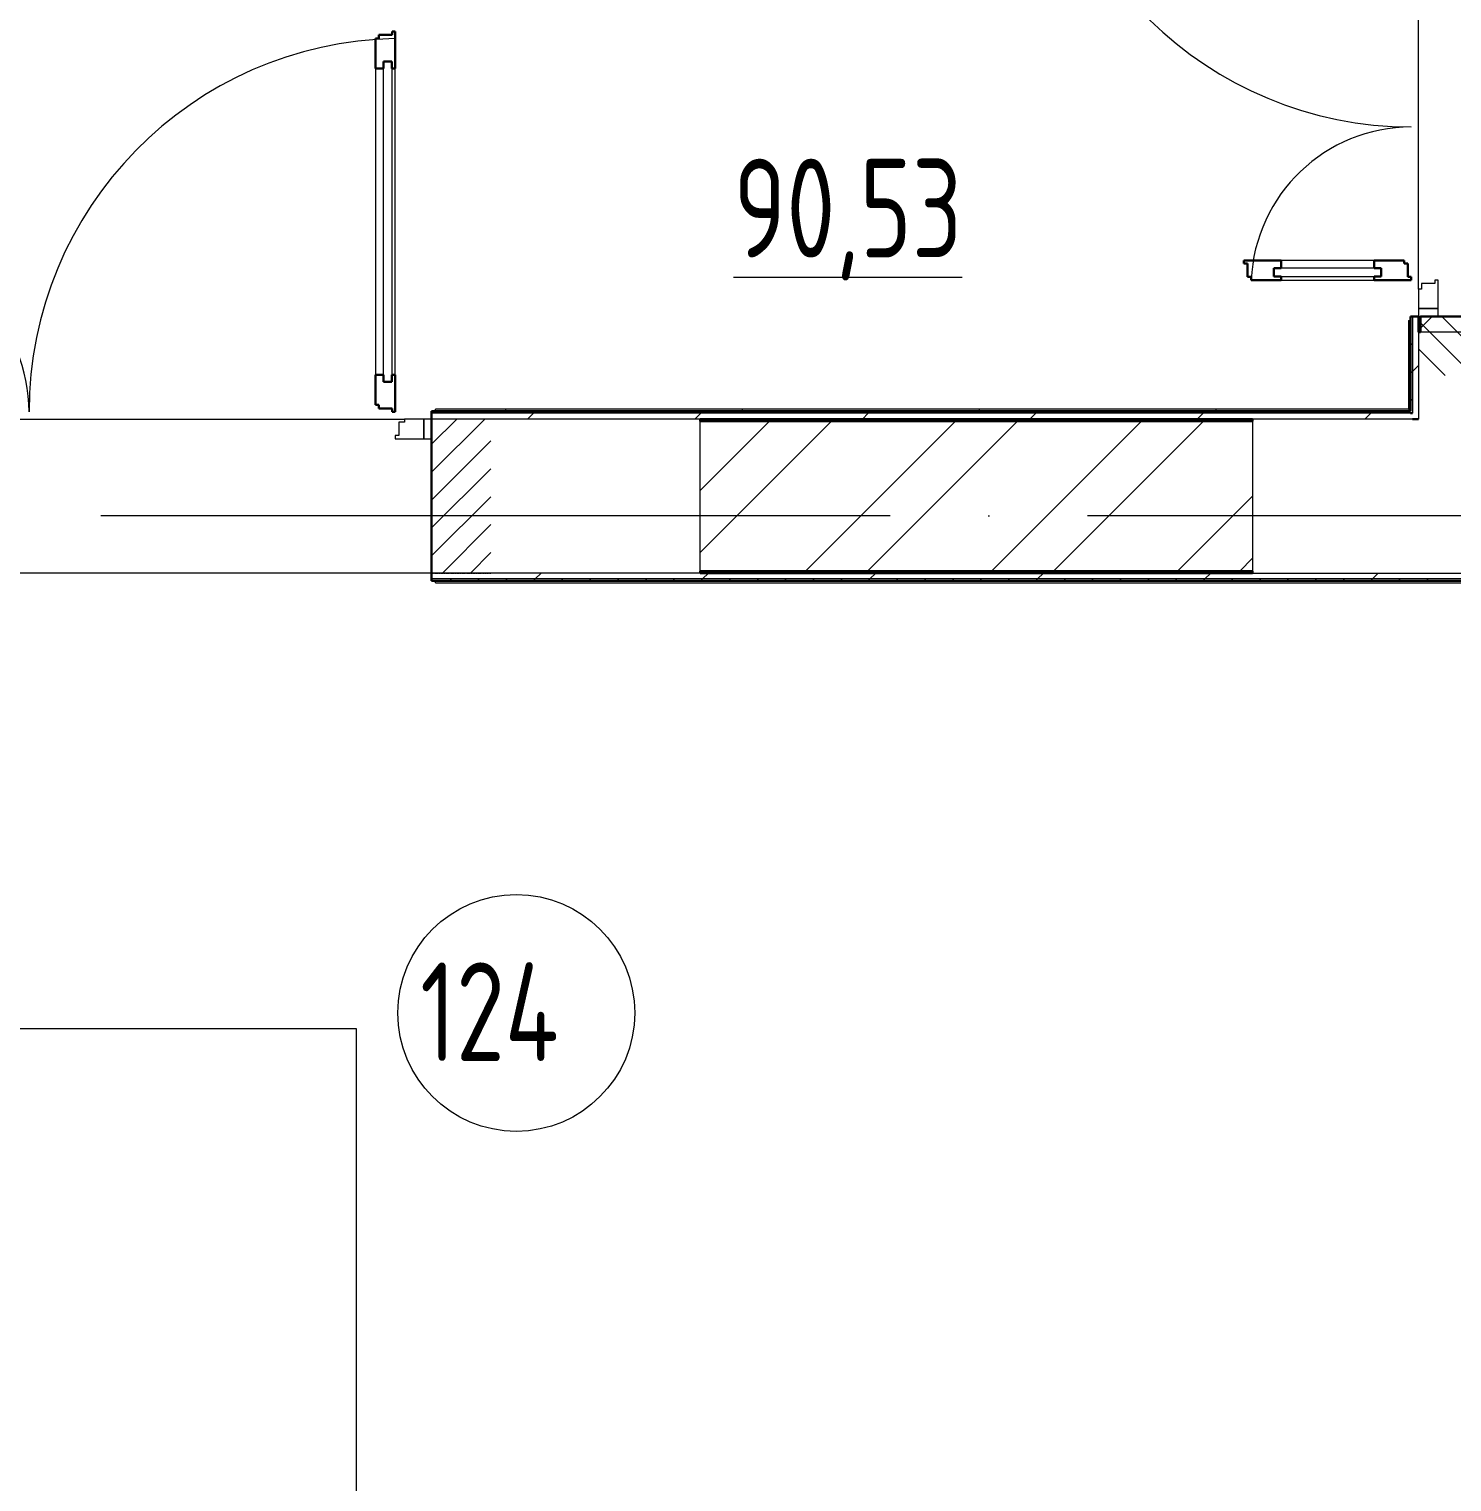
# Model space of a CAD drawing. Header units: millimetres. Extents: x -586848 to 520591, y -385801 to 675781.
# Drawn here: x 5673 to 9278, y -148130 to -144450 of the extents above; entities that cross this region are included whole.
import ezdxf
from ezdxf import colors
from ezdxf.entities.mleader import LeaderData, LeaderLine
from ezdxf.math import Vec2, Vec3

# ---------------------------------------------------------------- set-up
doc = ezdxf.new("R2010")
doc.units = ezdxf.units.MM
doc.linetypes.add('ADSK_Линия сетки', pattern=[25, 20, -2.5, 0, -2.5])
doc.linetypes.add('ADSK_Штриховая_ш2 п1_5', pattern=[4.5, 3, -1.5])
for name, color, linetype, lineweight in [('RC-Выноски', 7, 'Continuous', 0), ('Двери', 252, 'Continuous', 9), ('Марки помещений', 252, 'Continuous', 20), ('Ограждение', 252, 'Continuous', 9), ('Оси', 252, 'Continuous', 9), ('Перекрытие', 252, 'Continuous', 18), ('Стены внутренние', 7, 'Continuous', 18), ('Стены наружные', 7, 'Continuous', 18), ('Стены штриховка', 7, 'Continuous', 9)]:
    doc.layers.add(name, color=color, linetype=linetype, lineweight=lineweight)
doc.layers.add('Двери открывание', color=7, linetype='Continuous', lineweight=9, true_color=0xc0c0c0)
doc.styles.add('GOST Common_3', font='', dxfattribs={"height": 3.5})
doc.styles.add('RubezhCAD', font='', dxfattribs={"oblique": 10})
doc.styles.get('GOST Common_3').set_extended_font_data('GOST 2.304 type A')
doc.styles.get('RubezhCAD').set_extended_font_data('GOST type A')
pattern_1 = [(0, (-32119.8, 96), (0, 600), []), (90, (-32119.8, 96), (-600, 4e-14), [])]

# ---------------------------------------------------------------- blocks, each defined once
blk = doc.blocks.new('1 этаж')
at = {"layer": 'Двери', "lineweight": 18, "true_color": 0x636466}
h = blk.add_hatch(dxfattribs=at)
h.set_pattern_fill('FP_2', color=251, angle=90, style=0, pattern_type=2)
h.set_pattern_definition([(135, (-4055.8, -12863.73), (-35.3553, -35.3553), [])])
h.paths.add_polyline_path([(-4250.8, -13638.7), (-3860.8, -13638.7), (-3860.8, -13488.7), (-4250.8, -13488.7), (-4250.8, -13612.8)])
h.paths.add_polyline_path([(-4250.8, -11988.7), (-3860.8, -11988.7), (-3860.8, -11838.7), (-4250.8, -11838.7)])
h = blk.add_hatch(dxfattribs=at)
h.set_pattern_fill('FP_2', color=251, style=0, pattern_type=2)
h.set_pattern_definition([(45, (-7625.8, -13943.73), (-35.3553, 35.3553), [])])
h.paths.add_polyline_path([(-6600.8, -14138.7), (-6600.8, -13748.7), (-6750.8, -13748.7), (-6750.8, -14138.7)])
h.paths.add_polyline_path([(-8400.8, -14138.7), (-8250.8, -14138.7), (-8250.8, -13748.7), (-8400.8, -13748.7)])
at = {"layer": 'Ограждение', "true_color": 0x636466}
h = blk.add_hatch(dxfattribs=at)
h.set_pattern_fill('FP_25', color=251, style=0, pattern_type=2)
h.set_pattern_definition(pattern_1)
h.paths.add_polyline_path([(-4270.8, -13728.7), (-4270.8, -13498.7), (-4275.8, -13498.7), (-4275.8, -13723.7)])
h = blk.add_hatch(dxfattribs=at)
h.set_pattern_fill('FP_25', color=251, style=0, pattern_type=2)
h.set_pattern_definition(pattern_1)
h.paths.add_polyline_path([(-5058.1, -13728.7), (-4270.8, -13728.7), (-4275.8, -13723.7), (-6740.8, -13723.7), (-6740.8, -13728.7), (-6070.8, -13728.7)])
at = {"layer": 'Двери', "color": 251, "lineweight": 30, "true_color": 0x636466}
for p, q in [((-6842.8, -12766.7), (-6850.8, -12766.7)), ((-6850.8, -12766.7), (-6850.8, -12775.7)), ((-6842.8, -12860.7), (-6842.8, -12766.7)), ((-6884.8, -12784.7), (-6892.8, -12784.7)), ((-6892.8, -12784.7), (-6892.8, -12860.7)), ((-6850.8, -12775.7), (-6884.8, -12775.7)), ((-6884.8, -12775.7), (-6884.8, -12784.7)), ((-6872.8, -12860.7), (-6872.8, -12842.7)), ((-6872.8, -12842.7), (-6851.8, -12842.7)), ((-6851.8, -12842.7), (-6851.8, -12860.7)), ((-6892.8, -12860.7), (-6872.8, -12860.7)), ((-6851.8, -12860.7), (-6842.8, -12860.7)), ((-4598.8, -13346.7), (-4692.8, -13346.7)), ((-4692.8, -13346.7), (-4692.8, -13354.7)), ((-4692.8, -13354.7), (-4683.8, -13354.7)), ((-4683.8, -13354.7), (-4683.8, -13388.7)), ((-4598.8, -13346.7), (-4598.8, -13366.7)), ((-4286.8, -13346.7), (-4362.8, -13346.7)), ((-4362.8, -13346.7), (-4362.8, -13366.7)), ((-4286.8, -13354.7), (-4286.8, -13346.7)), ((-4277.8, -13354.7), (-4286.8, -13354.7)), ((-4277.8, -13388.7), (-4277.8, -13354.7)), ((-4683.8, -13388.7), (-4674.8, -13388.7)), ((-4674.8, -13388.7), (-4674.8, -13396.7)), ((-4598.8, -13366.7), (-4616.8, -13366.7)), ((-4616.8, -13366.7), (-4616.8, -13387.7)), ((-4616.8, -13387.7), (-4598.8, -13387.7)), ((-4598.8, -13387.7), (-4598.8, -13396.7)), ((-4362.8, -13366.7), (-4344.8, -13366.7)), ((-4362.8, -13387.7), (-4362.8, -13396.7)), ((-4344.8, -13387.7), (-4362.8, -13387.7)), ((-4344.8, -13366.7), (-4344.8, -13387.7)), ((-4268.8, -13388.7), (-4277.8, -13388.7)), ((-4268.8, -13396.7), (-4268.8, -13388.7)), ((-4674.8, -13396.7), (-4598.8, -13396.7)), ((-4362.8, -13396.7), (-4268.8, -13396.7)), ((-6892.8, -13636.7), (-6892.8, -13712.7)), ((-6892.8, -13636.7), (-6872.8, -13636.7)), ((-6872.8, -13636.7), (-6872.8, -13654.7)), ((-6851.8, -13636.7), (-6842.8, -13636.7)), ((-6851.8, -13654.7), (-6851.8, -13636.7)), ((-6842.8, -13730.7), (-6842.8, -13636.7)), ((-6872.8, -13654.7), (-6851.8, -13654.7)), ((-6892.8, -13712.7), (-6884.8, -13712.7)), ((-6884.8, -13712.7), (-6884.8, -13721.7)), ((-6884.8, -13721.7), (-6850.8, -13721.7)), ((-6850.8, -13721.7), (-6850.8, -13730.7)), ((-6850.8, -13730.7), (-6842.8, -13730.7))]:
    blk.add_line(p, q, dxfattribs=at)
at = {"layer": 'Двери', "color": 251, "true_color": 0x636466}
for p, q in [((-6872.8, -13654.7), (-6872.8, -12842.7)), ((-6872.8, -12842.7), (-6851.8, -12842.7)), ((-6851.8, -12842.7), (-6851.8, -13654.7)), ((-6892.8, -12860.7), (-6892.8, -13636.7)), ((-6842.8, -13636.7), (-6842.8, -12860.7)), ((-4362.8, -13346.7), (-4598.8, -13346.7)), ((-4344.8, -13366.7), (-4616.8, -13366.7)), ((-4616.8, -13366.7), (-4616.8, -13387.7)), ((-4616.8, -13387.7), (-4344.8, -13387.7)), ((-4344.8, -13387.7), (-4344.8, -13366.7)), ((-4598.8, -13396.7), (-4362.8, -13396.7)), ((-4250.8, -13419.7), (-4250.8, -13468.7)), ((-4242.8, -13419.7), (-4250.8, -13419.7)), ((-4208.8, -13405.7), (-4242.8, -13405.7)), ((-4242.8, -13405.7), (-4242.8, -13419.7)), ((-4200.8, -13396.7), (-4208.8, -13396.7)), ((-4208.8, -13396.7), (-4208.8, -13405.7)), ((-4200.8, -13468.7), (-4200.8, -13396.7)), ((-4200.8, -13468.7), (-4250.8, -13468.7)), ((-4250.8, -13468.7), (-4250.8, -13488.7)), ((-4250.8, -13468.7), (-4200.8, -13468.7)), ((-4200.8, -13488.7), (-4200.8, -13468.7)), ((-4250.8, -13488.7), (-4200.8, -13488.7)), ((-6851.8, -13654.7), (-6872.8, -13654.7)), ((-6819.8, -13756.7), (-6833.8, -13756.7)), ((-6833.8, -13756.7), (-6833.8, -13790.7)), ((-6819.8, -13748.7), (-6819.8, -13756.7)), ((-6770.8, -13748.7), (-6819.8, -13748.7)), ((-6750.8, -13748.7), (-6770.8, -13748.7)), ((-6770.8, -13748.7), (-6770.8, -13798.7)), ((-6770.8, -13798.7), (-6770.8, -13748.7)), ((-6750.8, -13798.7), (-6750.8, -13748.7)), ((-6833.8, -13790.7), (-6842.8, -13790.7)), ((-6842.8, -13790.7), (-6842.8, -13798.7)), ((-6842.8, -13798.7), (-6770.8, -13798.7)), ((-6770.8, -13798.7), (-6750.8, -13798.7))]:
    blk.add_line(p, q, dxfattribs=at)
at = {"layer": 'Двери', "color": 251, "linetype": 'ADSK_Штриховая_ш2 п1_5', "true_color": 0x636466}
for p, q in [((-3860.8, -13488.7), (-4250.8, -13488.7)), ((-4250.8, -13488.7), (-4250.8, -13638.7)), ((-6600.8, -13748.7), (-6750.8, -13748.7)), ((-6750.8, -13748.7), (-6750.8, -14138.7)), ((-6750.8, -14138.7), (-6600.8, -14138.7))]:
    blk.add_line(p, q, dxfattribs=at)
at = {"layer": 'Двери открывание', "color": 251, "true_color": 0x636466}
for centre, radius, start, end in [((-4268.8, -12062.7), 946, 181.0903, 270), ((-6824.8, -13730.7), 946, 91.0903, 180), ((-4268.8, -13414.7), 406, 90, 177.459), ((-8176.8, -13730.7), 406, 0, 87.459)]:
    blk.add_arc(centre, radius, start, end, dxfattribs=at)
at = {"layer": 'Марки помещений', "color": 251, "true_color": 0x636466}
blk.add_circle((-6536.4, -15253), 300, dxfattribs=at)
at = {"layer": 'Ограждение', "color": 251, "true_color": 0x636466}
for p, q in [((-4275.8, -13498.7), (-4270.8, -13498.7)), ((-4275.8, -13498.7), (-4275.8, -13723.7)), ((-6740.8, -13728.8), (-6740.8, -13723.7)), ((-4275.8, -13723.7), (-6740.8, -13723.7)), ((-4275.8, -13723.7), (-4270.8, -13728.7)), ((-6740.8, -14163.7), (-6740.8, -14158.7)), ((-6740.8, -14163.7), (1454.2, -14163.7))]:
    blk.add_line(p, q, dxfattribs=at)
at = {"layer": 'Оси', "color": 251, "linetype": 'ADSK_Линия сетки', "ltscale": 100, "true_color": 0x636466}
blk.add_line((4411.5, -13993.7), (-72528.1, -13993.7), dxfattribs=at)
at = {"layer": 'Перекрытие', "color": 251, "ltscale": 100, "true_color": 0x636466}
for p, q in [((-6940.8, -15293.7), (-8740.8, -15293.7)), ((-6940.8, -19943.7), (-6940.8, -15293.7))]:
    blk.add_line(p, q, dxfattribs=at)
at = {"layer": 'Стены внутренние', "color": 251, "true_color": 0x636466}
for p, q in [((-4250.8, -13419.7), (-4250.8, -12057.7)), ((-4250.8, -13528.7), (-4250.8, -13748.7)), ((-3865.8, -13528.7), (-4245.8, -13528.7)), ((-8181.8, -13748.7), (-6819.8, -13748.7)), ((-6070.8, -13748.7), (-6750.8, -13748.7)), ((-6070.8, -14133.7), (-6070.8, -13753.7)), ((-4265.8, -13748.7), (-4670.8, -13748.7)), ((-4670.8, -13753.7), (-4670.8, -14133.7)), ((-6750.8, -14138.7), (-8250.8, -14138.7)), ((-4670.8, -14138.7), (1484.2, -14138.7))]:
    blk.add_line(p, q, dxfattribs=at)
at = {"layer": 'Стены внутренние', "color": 251, "lineweight": 30, "true_color": 0x636466}
for p, q in [((-4245.8, -13528.7), (-4250.8, -13528.7)), ((-6750.8, -13748.7), (-6750.8, -14138.7)), ((-6070.8, -13753.7), (-6070.8, -13748.7)), ((-4670.8, -13748.7), (-4670.8, -13753.7)), ((-4250.8, -13748.7), (-4265.8, -13748.7)), ((-6070.8, -14138.7), (-6070.8, -14133.7)), ((-4670.8, -14133.7), (-4670.8, -14138.7))]:
    blk.add_line(p, q, dxfattribs=at)
at = {"layer": 'Стены наружные', "color": 251, "lineweight": 30, "true_color": 0x636466}
for p, q in [((-4250.8, -13488.7), (-4270.8, -13488.7)), ((-4270.8, -13488.7), (-4270.8, -13728.7)), ((-4250.8, -13528.7), (-4250.8, -13488.7)), ((-3865.8, -13488.7), (-4245.8, -13488.7)), ((-4245.8, -13488.7), (-4245.8, -13528.7)), ((-6750.8, -13728.7), (-6750.8, -13748.7)), ((-4270.8, -13728.7), (-6750.8, -13728.7)), ((-6070.8, -13748.7), (-4670.8, -13748.7)), ((-4670.8, -13753.7), (-6070.8, -13753.7)), ((-4265.8, -13733.7), (-4270.8, -13733.7)), ((-6750.8, -14138.7), (-6750.8, -14158.7)), ((-6750.8, -14158.7), (1454.2, -14158.7)), ((-6070.8, -14133.7), (-4670.8, -14133.7)), ((-4670.8, -14138.7), (-6070.8, -14138.7))]:
    blk.add_line(p, q, dxfattribs=at)
at = {"layer": 'Стены наружные', "color": 251, "linetype": 'Continuous', "lineweight": 9, "true_color": 0x636466}
for p, q in [((-4270.8, -13491.4), (-4268.1, -13488.7)), ((-4245.8, -13518.8), (-4215.8, -13488.7)), ((-4270.8, -13562.1), (-4265.8, -13557.1)), ((-4265.8, -13627.9), (-4250.8, -13612.9)), ((-4270.8, -13632.9), (-4265.8, -13627.9)), ((-4270.8, -13703.6), (-4265.8, -13698.6)), ((-6705.1, -13733.7), (-6700.1, -13728.7)), ((-6634.4, -13733.7), (-6629.4, -13728.7)), ((-6563.7, -13733.7), (-6558.7, -13728.7)), ((-6508, -13748.7), (-6493, -13733.7)), ((-6493, -13733.7), (-6488, -13728.7)), ((-6422.3, -13733.7), (-6417.3, -13728.7)), ((-6351.6, -13733.7), (-6346.6, -13728.7)), ((-6280.9, -13733.7), (-6275.9, -13728.7)), ((-6210.2, -13733.7), (-6205.2, -13728.7)), ((-6139.4, -13733.7), (-6134.4, -13728.7)), ((-6083.7, -13748.7), (-6068.7, -13733.7)), ((-6070.8, -13929.4), (-5895.2, -13753.7)), ((-6070.8, -14086.5), (-5738, -13753.7)), ((-6070.8, -13929.4), (-5895.2, -13753.7)), ((-6070.8, -14086.5), (-5738, -13753.7)), ((-6068.7, -13733.7), (-6063.7, -13728.7)), ((-5998, -13733.7), (-5993, -13728.7)), ((-5927.3, -13733.7), (-5922.3, -13728.7)), ((-5856.6, -13733.7), (-5851.6, -13728.7)), ((-5803.7, -14133.7), (-5423.7, -13753.7)), ((-5803.7, -14133.7), (-5423.7, -13753.7)), ((-5785.9, -13733.7), (-5780.9, -13728.7)), ((-5715.2, -13733.7), (-5710.2, -13728.7)), ((-5659.5, -13748.7), (-5644.5, -13733.7)), ((-5646.5, -14133.7), (-5266.5, -13753.7)), ((-5646.5, -14133.7), (-5266.5, -13753.7)), ((-5644.5, -13733.7), (-5639.5, -13728.7)), ((-5573.8, -13733.7), (-5568.8, -13728.7)), ((-5503, -13733.7), (-5498, -13728.7)), ((-5432.3, -13733.7), (-5427.3, -13728.7)), ((-5361.6, -13733.7), (-5356.6, -13728.7)), ((-5332.2, -14133.7), (-4952.2, -13753.7)), ((-5332.2, -14133.7), (-4952.2, -13753.7)), ((-5290.9, -13733.7), (-5285.9, -13728.7)), ((-5235.2, -13748.7), (-5220.2, -13733.7)), ((-5220.2, -13733.7), (-5215.2, -13728.7)), ((-5175.1, -14133.7), (-4795.1, -13753.7)), ((-5175.1, -14133.7), (-4795.1, -13753.7)), ((-5149.5, -13733.7), (-5144.5, -13728.7)), ((-5078.8, -13733.7), (-5073.8, -13728.7)), ((-5008.1, -13733.7), (-5003.1, -13728.7)), ((-4937.4, -13733.7), (-4932.4, -13728.7)), ((-4866.7, -13733.7), (-4861.7, -13728.7)), ((-4810.9, -13748.7), (-4795.9, -13733.7)), ((-4795.9, -13733.7), (-4790.9, -13728.7)), ((-4725.2, -13733.7), (-4720.2, -13728.7)), ((-4654.5, -13733.7), (-4649.5, -13728.7)), ((-4583.8, -13733.7), (-4578.8, -13728.7)), ((-4513.1, -13733.7), (-4508.1, -13728.7)), ((-4442.4, -13733.7), (-4437.4, -13728.7)), ((-4386.7, -13748.7), (-4371.7, -13733.7)), ((-4371.7, -13733.7), (-4366.7, -13728.7)), ((-4301, -13733.7), (-4296, -13728.7)), ((-4860.8, -14133.7), (-4670.8, -13943.8)), ((-4860.8, -14133.7), (-4670.8, -13943.8)), ((-4703.6, -14133.7), (-4670.8, -14100.9)), ((-4703.6, -14133.7), (-4670.8, -14100.9)), ((-6705.9, -14158.7), (-6700.9, -14153.7)), ((-6635.2, -14158.7), (-6630.2, -14153.7)), ((-6564.4, -14158.7), (-6559.4, -14153.7)), ((-6493.7, -14158.7), (-6488.7, -14153.7)), ((-6488.7, -14153.7), (-6473.7, -14138.7)), ((-6423, -14158.7), (-6418, -14153.7)), ((-6352.3, -14158.7), (-6347.3, -14153.7)), ((-6281.6, -14158.7), (-6276.6, -14153.7)), ((-6210.9, -14158.7), (-6205.9, -14153.7)), ((-6140.2, -14158.7), (-6135.2, -14153.7)), ((-6069.5, -14158.7), (-6064.5, -14153.7)), ((-6064.5, -14153.7), (-6049.5, -14138.7)), ((-5998.8, -14158.7), (-5993.8, -14153.7)), ((-5928, -14158.7), (-5923, -14153.7)), ((-5857.3, -14158.7), (-5852.3, -14153.7)), ((-5786.6, -14158.7), (-5781.6, -14153.7)), ((-5715.9, -14158.7), (-5710.9, -14153.7)), ((-5645.2, -14158.7), (-5640.2, -14153.7)), ((-5640.2, -14153.7), (-5625.2, -14138.7)), ((-5574.5, -14158.7), (-5569.5, -14153.7)), ((-5503.8, -14158.7), (-5498.8, -14153.7)), ((-5433.1, -14158.7), (-5428.1, -14153.7)), ((-5362.4, -14158.7), (-5357.4, -14153.7)), ((-5291.7, -14158.7), (-5286.7, -14153.7)), ((-5220.9, -14158.7), (-5215.9, -14153.7)), ((-5215.9, -14153.7), (-5200.9, -14138.7)), ((-5150.2, -14158.7), (-5145.2, -14153.7)), ((-5079.5, -14158.7), (-5074.5, -14153.7)), ((-5008.8, -14158.7), (-5003.8, -14153.7)), ((-4938.1, -14158.7), (-4933.1, -14153.7)), ((-4867.4, -14158.7), (-4862.4, -14153.7)), ((-4796.7, -14158.7), (-4791.7, -14153.7)), ((-4791.7, -14153.7), (-4776.7, -14138.7)), ((-4726, -14158.7), (-4721, -14153.7)), ((-4655.3, -14158.7), (-4650.3, -14153.7)), ((-4584.5, -14158.7), (-4579.5, -14153.7)), ((-4513.8, -14158.7), (-4508.8, -14153.7)), ((-4443.1, -14158.7), (-4438.1, -14153.7)), ((-4372.4, -14158.7), (-4367.4, -14153.7)), ((-4367.4, -14153.7), (-4352.4, -14138.7)), ((-4301.7, -14158.7), (-4296.7, -14153.7)), ((-4231, -14158.7), (-4226, -14153.7))]:
    blk.add_line(p, q, dxfattribs=at)
at = {"layer": 'Стены наружные', "color": 251, "true_color": 0x636466}
blk.add_line((-6070.8, -14138.7), (-6750.8, -14138.7), dxfattribs=at)
at = {"layer": 'Стены штриховка', "color": 251, "true_color": 0x636466}
for p, q in [((-4265.8, -13488.7), (-4265.8, -13733.7)), ((-4270.8, -13733.7), (-6750.8, -13733.7)), ((1484.2, -14153.7), (-6750.8, -14153.7))]:
    blk.add_line(p, q, dxfattribs=at)
at = {"layer": 'Марки помещений', "color": 251, "true_color": 0x636466, "style": 'GOST Common_3', "width": 0.9}
for s, p in [('%%U90,53', (-5985.6, -13339.3)), ('124', (-6779.8, -15375.2))]:
    blk.add_text(s, height=250, dxfattribs=at).set_placement(p)

msp = doc.modelspace()

# ---------------------------------------------------------------- block references
msp.add_blockref('1 этаж', (13443.4, -131688.8))

# ---------------------------------------------------------------- leaders
at = {"layer": 'RC-Выноски', "linetype": 'Continuous', "ltscale": 15}
ml = msp.add_multileader_mtext('Standard', dxfattribs=at)
ml.set_content('{\\H0.91667x;РЦ1.1 -  U/UTP Cat.5e 4x2x0.52 нг(А)-LSLTx} ', color=256, style='RubezhCAD')
ml.set_leader_properties()
ml.build(insert=Vec2(0, 0))
ml.multileader.update_dxf_attribs({"has_text_frame": 1, "text_left_attachment_type": 6, "text_right_attachment_type": 6, "dogleg_length": 2, "arrow_head_size": 400, "scale": 100})
ctx = ml.context
ctx.base_point, ctx.scale, ctx.char_height, ctx.arrow_head_size, ctx.landing_gap_size, ctx.plane_origin = Vec3(-10083.4, -146592), 100, 250, 400, 100, Vec3(-544965.2, -182666.5)
ctx.left_attachment, ctx.right_attachment = 6, 6
notes = []
notes.append((ctx, [(0, (1, 1, 0), (-10283.4, -146592), (1, 0), 200, [(0, [(-11212.6, -145196.4)], 0, [])])]))
ctx.mtext.insert, ctx.mtext.width, ctx.mtext.flow_direction = Vec3(-9983.4, -146296.1), 3715.166, 5
ml = msp.add_multileader_mtext('Standard', dxfattribs=at)
ml.set_content('{\\H0.91667x;РЦ2..12 - }КПСВВнг(А)-LSLTx 1x2x1,0', color=256, style='RubezhCAD')
ml.set_leader_properties()
ml.build(insert=Vec2(0, 0))
ml.multileader.update_dxf_attribs({"has_text_frame": 1, "text_left_attachment_type": 6, "text_right_attachment_type": 6, "dogleg_length": 2, "arrow_head_size": 400, "scale": 100})
ctx = ml.context
ctx.base_point, ctx.scale, ctx.char_height, ctx.arrow_head_size, ctx.landing_gap_size, ctx.plane_origin = Vec3(-18881.5, -147617.5), 100, 250, 400, 100, Vec3(-546509.7, -186334)
ctx.left_attachment, ctx.right_attachment = 6, 6
notes.append((ctx, [(0, (1, 1, 0), (-19081.5, -147617.5), (1, 0), 200, [(0, [(-20066.5, -148864)], 0, [])])]))
ctx.mtext.insert, ctx.mtext.width, ctx.mtext.flow_direction = Vec3(-18781.5, -147317.5), 5324.915, 5
for ctx, leaders in notes:
    for number, flags, end, landing, length, lines in leaders:
        leader = LeaderData()
        leader.index, (leader.has_last_leader_line, leader.has_dogleg_vector, leader.attachment_direction) = number, flags
        leader.last_leader_point, leader.dogleg_vector, leader.dogleg_length = Vec3(end), Vec3(landing), length
        for number, points, colour, breaks in lines:
            line = LeaderLine()
            line.index, line.vertices, line.color, line.breaks = number, Vec3.list(points), colors.encode_raw_color(colour), breaks
            leader.lines.append(line)
        ctx.leaders.append(leader)

doc.saveas('drawing.dxf')
